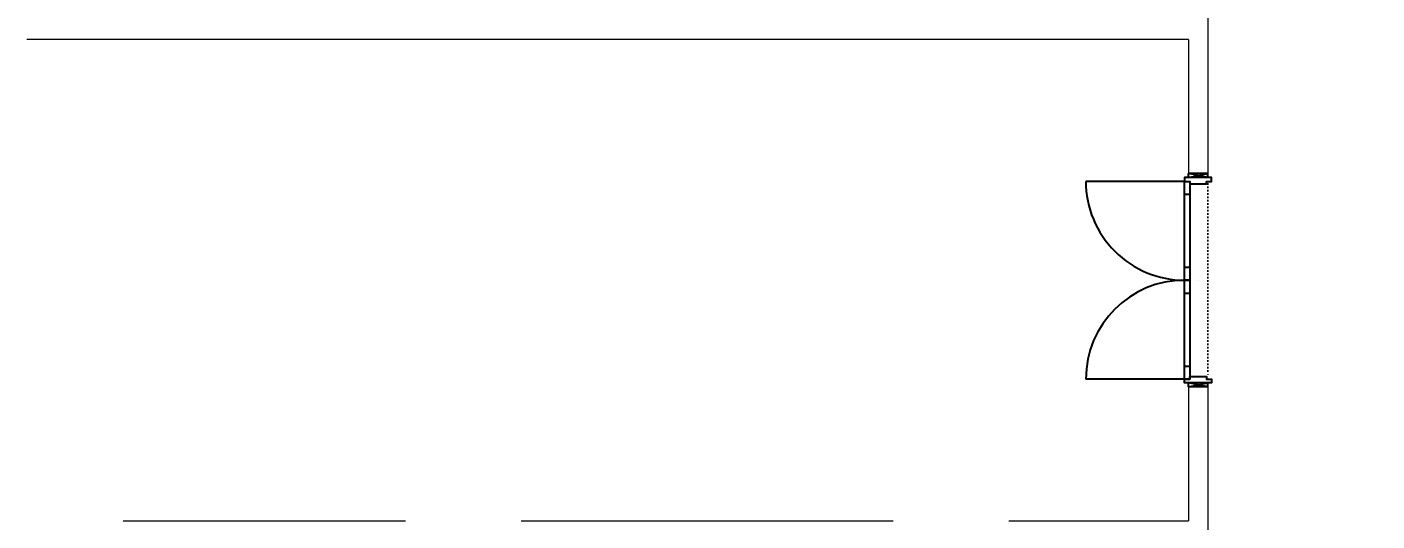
# Model space of a CAD drawing. Extents: x -5598 to 26293, y -3808 to 13850.
# Drawn here: x 3655 to 4707, y 6825 to 7210 of the extents above; entities that cross this region are included whole.
import ezdxf

# ---------------------------------------------------------------- set-up
doc = ezdxf.new("R2010")
doc.units = 0
doc.header["$LTSCALE"] = 100
doc.header["$MEASUREMENT"] = 0
doc.linetypes.add('DOT', pattern=[0.25, 0, -0.25])
for name, color, linetype in [('KA-PEN-8 @ 1', 5, 'Continuous'), ('KOR KASA', 1, 'Continuous'), ('OLCU DIS', 7, 'Continuous')]:
    doc.layers.add(name, color=color, linetype=linetype)
doc.layers.add('Y-DUVAR GAZBETON', color=161, linetype='Continuous', lineweight=20)
doc.styles.add('OLC-50', font='romans.shx', dxfattribs={"width": 0.5, "height": 0.15})
doc.styles.add('olcu', font='romans.shx', dxfattribs={"width": 0.5})
doc.dimstyles.new('1-200', dxfattribs={"dimtxt": 40, "dimasz": 2, "dimexe": 0, "dimexo": 0, "dimgap": 10, "dimtad": 1, "dimdec": 4, "dimrnd": 0.1, "dimzin": 9, "dimdsep": 46, "dimtxsty": 'olcu', "dimblk1": 'SOL', "dimblk2": 'SAG', "dimsah": 1, "dimcen": 0, "dimse1": 1, "dimse2": 1, "dimclre": 13, "dimadec": 0, "dimazin": 0, "dimtfac": 1, "dimtdec": 4, "dimtix": 1, "dimtmove": 2, "dimatfit": 2, "dimldrblk": 'SOL', "dimfxl": 0, "dimtolj": 1, "dimarcsym": 0})

# ---------------------------------------------------------------- blocks, each defined once
blk = doc.blocks.new('*U92')
at = {"layer": 'KOR KASA'}
for p, q in [((0, 126), (15, 126)), ((15, 126), (15, 123)), ((0, -37), (0, -40)), ((0, -37), (15, -37)), ((15, -37), (15, -40))]:
    blk.add_line(p, q, dxfattribs=at)
for points in [[(15, 126), (0, 123)], [(0, 126), (15, 123)], [(0, 126), (0, 123)], [(0, 123), (15, 123)], [(15, -37), (0, -40)], [(0, -37), (15, -40)], [(0, -40), (15, -40)]]:
    blk.add_lwpolyline(points, dxfattribs=at)
blk = doc.blocks.new('*U125')
at = {"color": 0, "linetype": 'DOT', "ltscale": 0.1}
blk.add_line((-155, 15), (-5, 15), dxfattribs=at)
at = {"color": 0}
for p, q in [((-147, -3), (-147, 1)), ((-90.1, -3), (-90.1, 1)), ((-80, 7.5), (-80, 7.5)), ((-70, -3), (-70, 1)), ((-13.1, -3), (-13.1, 1)), ((-157, -3), (-157, -80)), ((-3, -3), (-3, -80))]:
    blk.add_line(p, q, dxfattribs=at)
for points in [[(-160, 0), (-160, -3), (-157, -3), (-157, 1), (-155, 1), (-155, 14), (-157, 14), (-157, 18), (-160, 18), (-160, 15)], [(0, 0), (0, -3), (-3, -3), (-3, 1), (-5, 1), (-5, 14), (-3, 14), (-3, 18), (0, 18), (0, 15)]]:
    blk.add_lwpolyline(points, dxfattribs=at)
for points in [[(-157, -3), (-157, 1), (-80, 1), (-80, -3)], [(-80, -3), (-80, 1), (-3, 1), (-3, -3)]]:
    blk.add_lwpolyline(points, close=True, dxfattribs=at)
for centre, start, end in [((-157, -3), 270, 0), ((-3, -3), 180, 270)]:
    blk.add_arc(centre, 77, start, end, dxfattribs=at)
at = {"style": 'OLC-50', "width": 0.5, "flags": 1}
for tag, p in [('K-NO', (-202.8, -83.8)), ('K-KANRENK', (-22.3, -88.8)), ('K-BLOK', (-203.4, -120.6)), ('K-KASRENK', (-21.2, -126.7)), ('K-KAT', (-204.3, -156)), ('K-TAMACILMA', (-22.8, -165.7)), ('K-MAHALKOD', (-203.3, -194)), ('K-FOTOSEL', (-21.8, -201.7)), ('K-MAHALAD', (-204.8, -233)), ('K-HERMETIK', (-19.9, -236.3)), ('K-ACILISYON', (-203.8, -268.9)), ('K-HIDROLIK', (-22.2, -270.2)), ('K-YANGIN', (-201.9, -303.5)), ('K-KART', (-20.4, -303.8)), ('K-KANATTIP', (-204.2, -337.4)), ('K-BAND', (-21.8, -345.7)), ('K-KANATMALZ', (-202.4, -371.1)), ('K-MENFEZ', (-19.9, -380.3)), ('K-KASAMALZ', (-201.4, -410.1)), ('K-PBAR', (-22.2, -414.1)), ('K-KASATIP', (-202, -446.8)), ('K-ELEKTRIKLI', (-20.4, -447.8)), ('K-DUVAR', (-202, -485.2)), ('K-TIP', (-20.4, -486.4)), ('K-REZ1', (-20.4, -524.3)), ('K-REZ2', (-20.4, -560.8)), ('K-REZ3', (-20.4, -600.7))]:
    blk.add_attdef(tag, p, '', height=30, dxfattribs=at)
blk = doc.blocks.new('SOL')
at = {"color": 0}
for p, q in [((0, 30), (0, -6.96)), ((7.58, 0), (-6.97, 0))]:
    blk.add_line(p, q, dxfattribs=at)
blk.add_circle((0, 0), 3, dxfattribs=at)
blk = doc.blocks.new('SAG')
at = {"color": 0}
for p, q in [((0, -30), (0, 6.96)), ((7.58, 0), (-6.97, 0))]:
    blk.add_line(p, q, dxfattribs=at)
blk.add_circle((0, 0), 3, dxfattribs=at)
blk = doc.blocks.new('*D332')
at = {"layer": 'OLCU DIS', "color": 0, "lineweight": -2, "transparency": 16777216}
blk.add_line((21268, -935), (-2968, -935), dxfattribs=at)
at = {"layer": 'OLCU DIS', "color": 0, "lineweight": -2, "transparency": 16777216, "xscale": 2, "yscale": 2, "zscale": 2, "rotation": 180}
blk.add_blockref('SAG', (-2970, -935), dxfattribs=at)
at = {"layer": 'OLCU DIS', "color": 0, "lineweight": -2, "transparency": 16777216, "xscale": 2, "yscale": 2, "zscale": 2}
blk.add_blockref('SOL', (21270, -935), dxfattribs=at)
at = {"layer": 'OLCU DIS', "color": 0, "transparency": 16777216, "insert": (9295.6, -905), "char_height": 40, "attachment_point": 5, "style": 'olcu'}
blk.add_mtext('\\A1;24240', dxfattribs=at)

msp = doc.modelspace()

# ---------------------------------------------------------------- linework, layer by layer
at = {"layer": 'Y-DUVAR GAZBETON'}
for p, q in [((4575, 7317.00009), (4575, 7095.50004)), ((4560, 7200.00005), (3655, 7199.99977)), ((4560, 7200.00005), (4560, 7095.50004)), ((4560, 7095.50004), (4575, 7095.50004)), ((4560, 6929.50004), (4560, 6825.00004)), ((4560, 6929.50004), (4575, 6929.50004)), ((4575, 6929.50004), (4575, 6810.00004)), ((3730, 6825.00004), (3950, 6825.00004)), ((4040, 6825.00004), (4330, 6825.00004)), ((4420, 6825.00004), (4560, 6825.00004))]:
    msp.add_line(p, q, dxfattribs=at)

# ---------------------------------------------------------------- block references
at = {"layer": 'KA-PEN-8 @ 1', "rotation": 270}
msp.add_blockref('*U125', (4560, 6932.50004), dxfattribs=at)
at = {"layer": 'KOR KASA', "rotation": 180}
msp.add_blockref('*U92', (4575, 7055.50004), dxfattribs=at)

# ---------------------------------------------------------------- dimensions: what is measured, and where the dimension line sits
at = {"layer": 'OLCU DIS', "color": 7}
dim = msp.add_linear_dim(base=(-2970, -935), p1=(21270, -635), p2=(-2970, 7535), dimstyle='1-200', dxfattribs=at)
dim.commit()
dim.dimension.update_dxf_attribs({"geometry": '*D332', "text_midpoint": (9295.63768, -905), "dimtype": 160})

doc.saveas('drawing.dxf')
